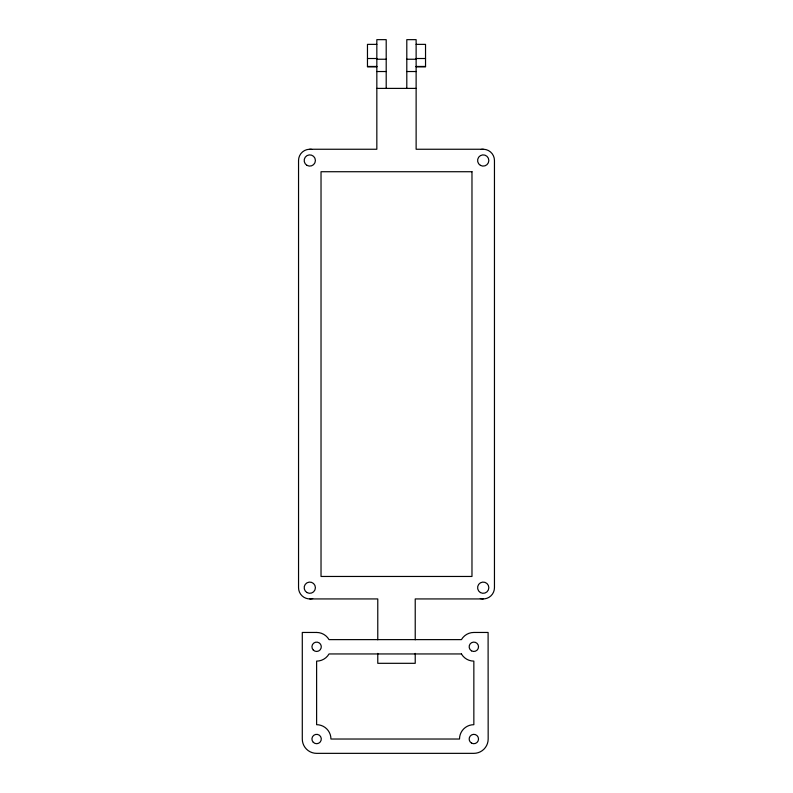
<?xml version="1.0" encoding="UTF-8"?>
<svg xmlns="http://www.w3.org/2000/svg" width="793" height="793" viewBox="0 0 793 793"><rect width="100%" height="100%" fill="white"/><g stroke="black" fill="none" stroke-linecap="round" stroke-linejoin="round"><path stroke-width="1.19" d="M376.834 44.368L367.466 44.368L367.466 66.85L376.834 66.85M416.127 44.368L425.534 44.368L425.534 66.85L416.127 66.85M367.466 58.513L376.834 58.513M416.127 58.513L425.534 58.513M376.834 59.237L386.201 59.237M406.799 59.237L416.127 59.237M367.466 66.463L376.834 66.463M416.127 66.463L425.534 66.463M376.834 71.529L386.201 71.529M406.799 71.529L416.127 71.529M376.834 88.39L416.127 88.39M309.785 149.253L376.834 149.253L376.834 39.65L386.201 39.65L386.201 88.39M483.215 149.253L416.127 149.253L416.127 39.65L406.799 39.65L406.799 88.39M309.785 598.933L377.775 598.933L377.775 639.792M483.215 598.933L415.225 598.933L415.225 639.792M415.225 653.402L415.225 663.315L377.775 663.315L377.775 653.402M311.738 149.421A11.241 11.241 0 0 0 298.545 160.493L298.545 587.692A11.241 11.241 0 0 0 312.69 598.546M481.262 149.421A11.241 11.241 0 0 1 494.455 160.493L494.455 587.692A11.241 11.241 0 0 1 480.31 598.546M471.974 171.724L321.026 171.724L321.026 576.461L471.974 576.461L471.974 171.724M316.615 632.457L302.292 632.457L302.292 739.026A14.324 14.324 0 0 0 316.615 753.35L473.847 753.35A14.324 14.324 0 0 0 488.171 739.026L488.101 632.457L473.847 632.457A14.324 14.324 0 0 0 461.437 639.624L329.026 639.624A14.324 14.324 0 0 0 316.615 632.457M461.437 653.947L329.026 653.947A14.324 14.324 0 0 1 316.615 661.114L316.615 724.693A14.324 14.324 0 0 1 330.939 739.026L459.514 739.026A14.324 14.324 0 0 1 473.847 724.693L473.847 661.114A14.324 14.324 0 0 1 461.437 653.947M313.304 742.337A4.679 4.679 0 0 0 321.135 740.236A4.679 4.679 0 0 0 315.406 734.496A4.679 4.679 0 0 0 313.304 742.337M313.304 650.091A4.679 4.679 0 0 0 321.135 648A4.679 4.679 0 0 0 315.406 642.261A4.679 4.679 0 0 0 313.304 650.091M471.498 650.835A4.679 4.679 0 0 0 478.526 646.781A4.679 4.679 0 0 0 471.498 642.726A4.679 4.679 0 0 0 471.498 650.835M471.498 743.081A4.679 4.679 0 0 0 478.526 739.026A4.679 4.679 0 0 0 471.498 734.972A4.679 4.679 0 0 0 471.498 743.081M306.98 165.36A5.62 5.62 0 0 0 315.406 160.493A5.62 5.62 0 0 0 306.98 155.626A5.62 5.62 0 0 0 306.98 165.36M480.409 165.36A5.62 5.62 0 0 0 488.835 160.493A5.62 5.62 0 0 0 480.409 155.626A5.62 5.62 0 0 0 480.409 165.36M306.98 592.559A5.62 5.62 0 0 0 315.406 587.692A5.62 5.62 0 0 0 306.98 582.825A5.62 5.62 0 0 0 306.98 592.559M480.409 592.559A5.62 5.62 0 0 0 488.835 587.692A5.62 5.62 0 0 0 480.409 582.825A5.62 5.62 0 0 0 480.409 592.559"/></g></svg>
